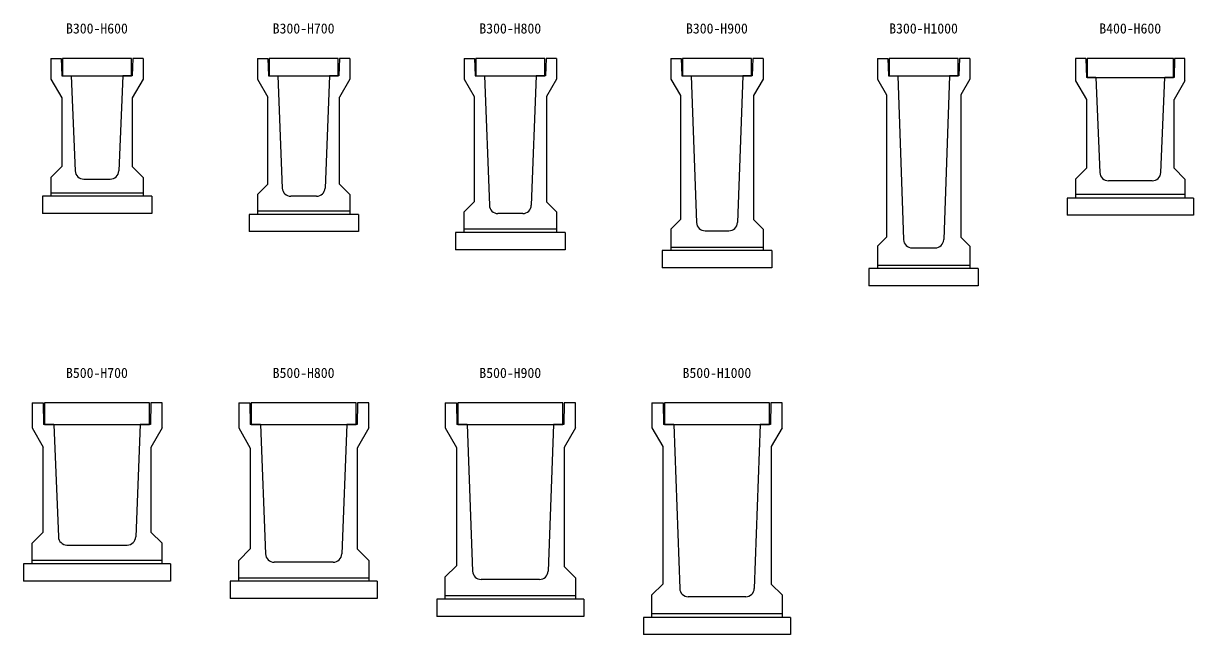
# Model space of a CAD drawing. Units: millimetres, scale not verified. Extents: x -33600 to 33600, y -11880 to 11880.
# Drawn here: x -20372 to -13577, y -2983 to 566 of the extents above; entities that cross this region are included whole.
import ezdxf
from ezdxf.enums import TextEntityAlignment as Align

# ---------------------------------------------------------------- set-up
doc = ezdxf.new("R2010")
doc.units = ezdxf.units.MM
doc.header["$LTSCALE"] = 40
for name, color, linetype, lineweight in [('0-2_HATCH', 6, 'Continuous', 25), ('0-5_OUTLINE', 3, 'Continuous', 25), ('0-6_TXT', 7, 'Continuous', 25)]:
    doc.layers.add(name, color=color, linetype=linetype, lineweight=lineweight)
doc.styles.add('ＭＳ ゴシック', font='')
doc.styles.get('ＭＳ ゴシック').set_extended_font_data('MS Gothic')

msp = doc.modelspace()

# ---------------------------------------------------------------- linework, layer by layer
at = {"layer": '0-2_HATCH'}
for points in [[(-20144.97, 261.93), (-19744.97, 261.93), (-19744.97, 361.93), (-20144.97, 361.93)], [(-18944.97, 261.93), (-18544.97, 261.93), (-18544.97, 361.93), (-18944.97, 361.93)], [(-17744.97, 261.93), (-17344.97, 261.93), (-17344.97, 361.93), (-17744.97, 361.93)], [(-16544.97, 261.93), (-16144.97, 261.93), (-16144.97, 361.93), (-16544.97, 361.93)], [(-15344.97, 261.93), (-14944.97, 261.93), (-14944.97, 361.93), (-15344.97, 361.93)], [(-14194.97, 251.93), (-13694.97, 251.93), (-13694.97, 361.93), (-14194.97, 361.93)], [(-20249.97, -1763.07), (-19639.97, -1763.07), (-19639.97, -1638.07), (-20249.97, -1638.07)], [(-19049.97, -1763.07), (-18439.97, -1763.07), (-18439.97, -1638.07), (-19049.97, -1638.07)], [(-17849.97, -1763.07), (-17239.97, -1763.07), (-17239.97, -1638.07), (-17849.97, -1638.07)], [(-16649.97, -1763.07), (-16039.97, -1763.07), (-16039.97, -1638.07), (-16649.97, -1638.07)]]:
    msp.add_lwpolyline(points, close=True, dxfattribs=at)
at = {"layer": '0-5_OUTLINE'}
for p, q in [((-20212.47, 361.93), (-20212.47, 241.93)), ((-19737.47, 361.93), (-19739.97, 261.93)), ((-19677.47, 361.93), (-19737.47, 361.93)), ((-19012.47, 361.93), (-19012.47, 241.93)), ((-18537.47, 361.93), (-18539.97, 261.93)), ((-18477.47, 361.93), (-18537.47, 361.93)), ((-18477.47, 361.93), (-18477.47, 241.93)), ((-17812.47, 361.93), (-17812.47, 241.93)), ((-17337.47, 361.93), (-17339.97, 261.93)), ((-17277.47, 361.93), (-17337.47, 361.93)), ((-16612.47, 361.93), (-16612.47, 241.93)), ((-16077.47, 361.93), (-16137.47, 361.93)), ((-16077.47, 361.93), (-16077.47, 241.93)), ((-15412.47, 361.93), (-15412.47, 241.93)), ((-14937.47, 361.93), (-14939.97, 261.93)), ((-14877.47, 361.93), (-14937.47, 361.93)), ((-14877.47, 361.93), (-14877.47, 241.93)), ((-14262.47, 361.93), (-14262.47, 231.93)), ((-14202.47, 361.93), (-14262.47, 361.93)), ((-14202.47, 361.93), (-14199.97, 251.93)), ((-20212.47, 241.93), (-20149.97, 133.93)), ((-20094.97, 261.93), (-20071.97, -290.15)), ((-19794.97, 261.93), (-19817.97, -290.15)), ((-19739.97, 261.93), (-19794.97, 261.93)), ((-19012.47, 241.93), (-18952.47, 137.93)), ((-18894.97, 261.93), (-18869.36, -390.03)), ((-18594.97, 261.93), (-18620.58, -390.03)), ((-18539.97, 261.93), (-18594.97, 261.93)), ((-18477.47, 241.93), (-18537.47, 137.93)), ((-17694.97, 261.93), (-17666.77, -489.94)), ((-17394.97, 261.93), (-17423.16, -489.94)), ((-17339.97, 261.93), (-17394.97, 261.93)), ((-16612.47, 241.93), (-16557.47, 146.93)), ((-16494.97, 261.93), (-16464.21, -589.88)), ((-16194.97, 261.93), (-16225.73, -589.88)), ((-16077.47, 241.93), (-16132.47, 146.93)), ((-14994.97, 261.93), (-15028.28, -689.82)), ((-14939.97, 261.93), (-14994.97, 261.93)), ((-14877.47, 241.93), (-14929.97, 150.93)), ((-14262.47, 231.93), (-14199.97, 123.93)), ((-14144.97, 251.93), (-14199.97, 251.93)), ((-14144.97, 251.93), (-14121.97, -300.15)), ((-13767.97, -300.15), (-13744.97, 251.93)), ((-13627.47, 231.93), (-13689.97, 123.93)), ((-18952.47, -368.07), (-18952.47, 137.93)), ((-16557.47, 146.93), (-16557.47, -573.07)), ((-16132.47, 146.93), (-16132.47, -573.07)), ((-14929.97, 150.93), (-14929.97, -675.57)), ((-20149.97, 133.93), (-20149.97, -265.57)), ((-13689.97, -275.57), (-13689.97, 123.93)), ((-20212.47, -328.07), (-20149.97, -265.57)), ((-19677.47, -328.07), (-19739.97, -265.57)), ((-20212.47, -328.07), (-20212.47, -438.07)), ((-20022.01, -338.07), (-19867.93, -338.07)), ((-19677.47, -328.07), (-19677.47, -438.07)), ((-19012.47, -428.07), (-18952.47, -368.07)), ((-13817.93, -348.07), (-14072.01, -348.07)), ((-20212.47, -418.07), (-19677.47, -418.07)), ((-19627.47, -438.07), (-19627.47, -538.07)), ((-19012.47, -428.07), (-19012.47, -543.07)), ((-18670.54, -438.07), (-18819.39, -438.07)), ((-18477.47, -428.07), (-18477.47, -543.07)), ((-17812.47, -528.07), (-17754.97, -470.57)), ((-17277.47, -528.07), (-17334.97, -470.57)), ((-13577.47, -448.07), (-14312.47, -448.07)), ((-14312.47, -448.07), (-14312.47, -548.07)), ((-13627.47, -428.07), (-14262.47, -428.07)), ((-19627.47, -538.07), (-20262.47, -538.07)), ((-19012.47, -523.07), (-18477.47, -523.07)), ((-18427.47, -543.07), (-18427.47, -643.07)), ((-17812.47, -648.07), (-17812.47, -528.07)), ((-17473.13, -538.07), (-17616.81, -538.07)), ((-17277.47, -528.07), (-17277.47, -648.07)), ((-16612.47, -628.07), (-16557.47, -573.07)), ((-16077.47, -628.07), (-16132.47, -573.07)), ((-18427.47, -643.07), (-19062.47, -643.07)), ((-17277.47, -628.07), (-17812.47, -628.07)), ((-17227.47, -648.07), (-17227.47, -748.07)), ((-16612.47, -628.07), (-16612.47, -753.07)), ((-16414.24, -638.07), (-16275.7, -638.07)), ((-16077.47, -628.07), (-16077.47, -753.07)), ((-15412.47, -728.07), (-15359.97, -675.57)), ((-14877.47, -728.07), (-14929.97, -675.57)), ((-16612.47, -733.07), (-16077.47, -733.07)), ((-15412.47, -728.07), (-15412.47, -858.07)), ((-15211.69, -738.07), (-15078.25, -738.07)), ((-14877.47, -728.07), (-14877.47, -858.07)), ((-17227.47, -748.07), (-17862.47, -748.07)), ((-16027.47, -753.07), (-16027.47, -853.07)), ((-16027.47, -853.07), (-16662.47, -853.07)), ((-15412.47, -838.07), (-14877.47, -838.07)), ((-14827.47, -858.07), (-14827.47, -958.07)), ((-14827.47, -958.07), (-15462.47, -958.07)), ((-20322.47, -1638.07), (-20322.47, -1783.07)), ((-19122.47, -1638.07), (-19122.47, -1783.07)), ((-19122.47, -1638.07), (-19057.47, -1638.07)), ((-19057.47, -1638.07), (-19054.97, -1763.07)), ((-18432.47, -1638.07), (-18434.97, -1763.07)), ((-18367.47, -1638.07), (-18432.47, -1638.07)), ((-18367.47, -1783.07), (-18367.47, -1638.07)), ((-17922.47, -1638.07), (-17922.47, -1783.07)), ((-16722.47, -1638.07), (-16722.47, -1783.07)), ((-16032.47, -1638.07), (-16034.97, -1763.07)), ((-15967.47, -1638.07), (-16032.47, -1638.07)), ((-15967.47, -1783.07), (-15967.47, -1638.07)), ((-20194.97, -1763.07), (-20254.97, -1763.07)), ((-20194.97, -1763.07), (-20169.36, -2415.03)), ((-19694.97, -1763.07), (-19720.58, -2415.03)), ((-18994.97, -1763.07), (-19054.97, -1763.07)), ((-18994.97, -1763.07), (-18966.77, -2514.94)), ((-18494.97, -1763.07), (-18523.16, -2514.94)), ((-18434.97, -1763.07), (-18494.97, -1763.07)), ((-17794.97, -1763.07), (-17854.97, -1763.07)), ((-17794.97, -1763.07), (-17764.21, -2614.88)), ((-17294.97, -1763.07), (-17325.73, -2614.88)), ((-16594.97, -1763.07), (-16654.97, -1763.07)), ((-16594.97, -1763.07), (-16561.66, -2714.82)), ((-16094.97, -1763.07), (-16128.28, -2714.82)), ((-16034.97, -1763.07), (-16094.97, -1763.07)), ((-20322.47, -1783.07), (-20257.47, -1895.43)), ((-19567.47, -1783.07), (-19632.47, -1896.07)), ((-19122.47, -1783.07), (-19054.97, -1900.07)), ((-18367.47, -1783.07), (-18434.97, -1900.07)), ((-17167.47, -1783.07), (-17232.47, -1896.07)), ((-15967.47, -1783.07), (-16029.97, -1891.07)), ((-20257.47, -2388.07), (-20257.47, -1895.43)), ((-19632.47, -1896.07), (-19632.47, -2388.07)), ((-19054.97, -1900.07), (-19054.97, -2485.57)), ((-18434.97, -1900.07), (-18434.97, -2485.57)), ((-17232.47, -1896.07), (-17232.47, -2588.07)), ((-16029.97, -1891.07), (-16029.97, -2690.57)), ((-20322.47, -2453.07), (-20257.47, -2388.07)), ((-19632.47, -2388.07), (-19567.47, -2453.07)), ((-20322.47, -2573.07), (-20322.47, -2453.07)), ((-20119.39, -2463.07), (-19770.54, -2463.07)), ((-19567.47, -2573.07), (-19567.47, -2453.07)), ((-19122.47, -2553.07), (-19054.97, -2485.57)), ((-18434.97, -2485.57), (-18367.47, -2553.07)), ((-19567.47, -2553.07), (-20322.47, -2553.07)), ((-19517.47, -2573.07), (-19517.47, -2673.07)), ((-19122.47, -2673.07), (-19122.47, -2553.07)), ((-18573.13, -2563.07), (-18916.81, -2563.07)), ((-18367.47, -2553.07), (-18367.47, -2673.07)), ((-17922.47, -2648.07), (-17857.47, -2583.07)), ((-17922.47, -2778.07), (-17922.47, -2648.07)), ((-19517.47, -2673.07), (-20372.47, -2673.07)), ((-19122.47, -2653.07), (-18367.47, -2653.07)), ((-18317.47, -2673.07), (-18317.47, -2773.07)), ((-17375.7, -2663.07), (-17714.24, -2663.07)), ((-16722.47, -2753.07), (-16659.97, -2690.57)), ((-15967.47, -2753.07), (-16029.97, -2690.57)), ((-18317.47, -2773.07), (-19172.47, -2773.07)), ((-17167.47, -2758.07), (-17922.47, -2758.07)), ((-17117.47, -2778.07), (-17117.47, -2878.07)), ((-16722.47, -2883.07), (-16722.47, -2753.07)), ((-16178.25, -2763.07), (-16511.69, -2763.07)), ((-15967.47, -2753.07), (-15967.47, -2883.07)), ((-17117.47, -2878.07), (-17972.47, -2878.07)), ((-15967.47, -2863.07), (-16722.47, -2863.07)), ((-15917.47, -2883.07), (-15917.47, -2983.07)), ((-15917.47, -2983.07), (-16772.47, -2983.07))]:
    msp.add_line(p, q, dxfattribs=at)
for points in [[(-20212.47, 361.93), (-20152.47, 361.93), (-20149.97, 261.93), (-20094.97, 261.93)], [(-19677.47, 361.93), (-19677.47, 241.93), (-19739.97, 133.93), (-19739.97, -265.57)], [(-19012.47, 361.93), (-18952.47, 361.93), (-18949.97, 261.93), (-18894.97, 261.93)], [(-17812.47, 361.93), (-17752.47, 361.93), (-17749.97, 261.93), (-17694.97, 261.93)], [(-17277.47, 361.93), (-17277.47, 241.93), (-17334.97, 141.93), (-17334.97, -470.57)], [(-16612.47, 361.93), (-16552.47, 361.93), (-16549.97, 261.93), (-16494.97, 261.93)], [(-16137.47, 361.93), (-16139.97, 261.93), (-16194.97, 261.93)], [(-15412.47, 361.93), (-15352.47, 361.93), (-15349.97, 261.93)], [(-13627.47, 231.93), (-13627.47, 361.93), (-13687.47, 361.93), (-13689.97, 251.93), (-13744.97, 251.93)], [(-17812.47, 241.93), (-17754.97, 141.93), (-17754.97, -470.57)], [(-15412.47, 241.93), (-15359.97, 150.93), (-15359.97, -675.57)], [(-15349.97, 261.93), (-15294.97, 261.93), (-15261.66, -689.82)], [(-18477.47, -428.07), (-18537.47, -368.07), (-18537.47, 137.93)], [(-14199.97, 123.93), (-14199.97, -275.57), (-14262.47, -338.07), (-14262.47, -448.07)], [(-13689.97, -275.57), (-13627.47, -338.07), (-13627.47, -448.07)], [(-19627.47, -438.07), (-20262.47, -438.07), (-20262.47, -538.07)], [(-13577.47, -448.07), (-13577.47, -548.07), (-14312.47, -548.07)], [(-18427.47, -543.07), (-19062.47, -543.07), (-19062.47, -643.07)], [(-17227.47, -648.07), (-17862.47, -648.07), (-17862.47, -748.07)], [(-16027.47, -753.07), (-16662.47, -753.07), (-16662.47, -853.07)], [(-14827.47, -858.07), (-15462.47, -858.07), (-15462.47, -958.07)], [(-20322.47, -1638.07), (-20257.47, -1638.07), (-20254.97, -1763.07)], [(-19632.47, -1638.07), (-19634.97, -1763.07), (-19694.97, -1763.07)], [(-19567.47, -1783.07), (-19567.47, -1638.07), (-19632.47, -1638.07)], [(-17922.47, -1638.07), (-17857.47, -1638.07), (-17854.97, -1763.07)], [(-17167.47, -1783.07), (-17167.47, -1638.07), (-17232.47, -1638.07), (-17234.97, -1763.07), (-17294.97, -1763.07)], [(-16722.47, -1638.07), (-16657.47, -1638.07), (-16654.97, -1763.07)], [(-17922.47, -1783.07), (-17857.47, -1896.07), (-17857.47, -2583.07)], [(-16722.47, -1783.07), (-16659.97, -1891.07), (-16659.97, -2690.57)], [(-19517.47, -2573.07), (-20372.47, -2573.07), (-20372.47, -2673.07)], [(-17232.47, -2588.07), (-17167.47, -2653.07), (-17167.47, -2778.07)], [(-18317.47, -2673.07), (-19172.47, -2673.07), (-19172.47, -2773.07)], [(-17117.47, -2778.07), (-17972.47, -2778.07), (-17972.47, -2878.07)], [(-15917.47, -2883.07), (-16772.47, -2883.07), (-16772.47, -2983.07)]]:
    msp.add_lwpolyline(points, dxfattribs=at)
for centre, start, end in [((-20022.01, -288.07), 182.38594, 270), ((-19867.93, -288.07), 270, 357.61406), ((-14072.01, -298.07), 182.38594, 270), ((-13817.93, -298.07), 270, 357.61406), ((-18819.39, -388.07), 182.24975, 270), ((-18670.54, -388.07), 270, 357.75025), ((-17616.81, -488.07), 182.14759, 270), ((-17473.13, -488.07), 270, 357.85241), ((-16414.24, -588.07), 182.06812, 270), ((-16275.7, -588.07), 270, 357.93188), ((-15211.69, -688.07), 182.00453, 270), ((-15078.25, -688.07), 270, 357.99547), ((-20119.39, -2413.07), 182.24975, 270), ((-19770.54, -2413.07), 270, 357.75025), ((-18916.81, -2513.07), 182.14759, 270), ((-18573.13, -2513.07), 270, 357.85241), ((-17714.24, -2613.07), 182.06812, 270), ((-17375.7, -2613.07), 270, 357.93188), ((-16511.69, -2713.07), 182.00453, 270), ((-16178.25, -2713.07), 270, 357.99547)]:
    msp.add_arc(centre, 50, start, end, dxfattribs=at)

# ---------------------------------------------------------------- texts
at = {"layer": '0-6_TXT', "style": 'ＭＳ ゴシック'}
for s, p in [('B300-H600', (-20124.97, 489.66)), ('B300-H700', (-18924.97, 489.66)), ('B300-H800', (-17724.97, 489.66)), ('B300-H900', (-16524.97, 489.66)), ('B300-H1000', (-15344.97, 489.66)), ('B400-H600', (-14124.97, 489.66)), ('B500-H700', (-20124.97, -1510.34)), ('B500-H800', (-18924.97, -1510.34)), ('B500-H900', (-17724.97, -1510.34)), ('B500-H1000', (-16544.97, -1510.34))]:
    msp.add_text(s, height=58.65, dxfattribs=at).set_placement(p, align=Align.BOTTOM_LEFT)

doc.saveas('drawing.dxf')
